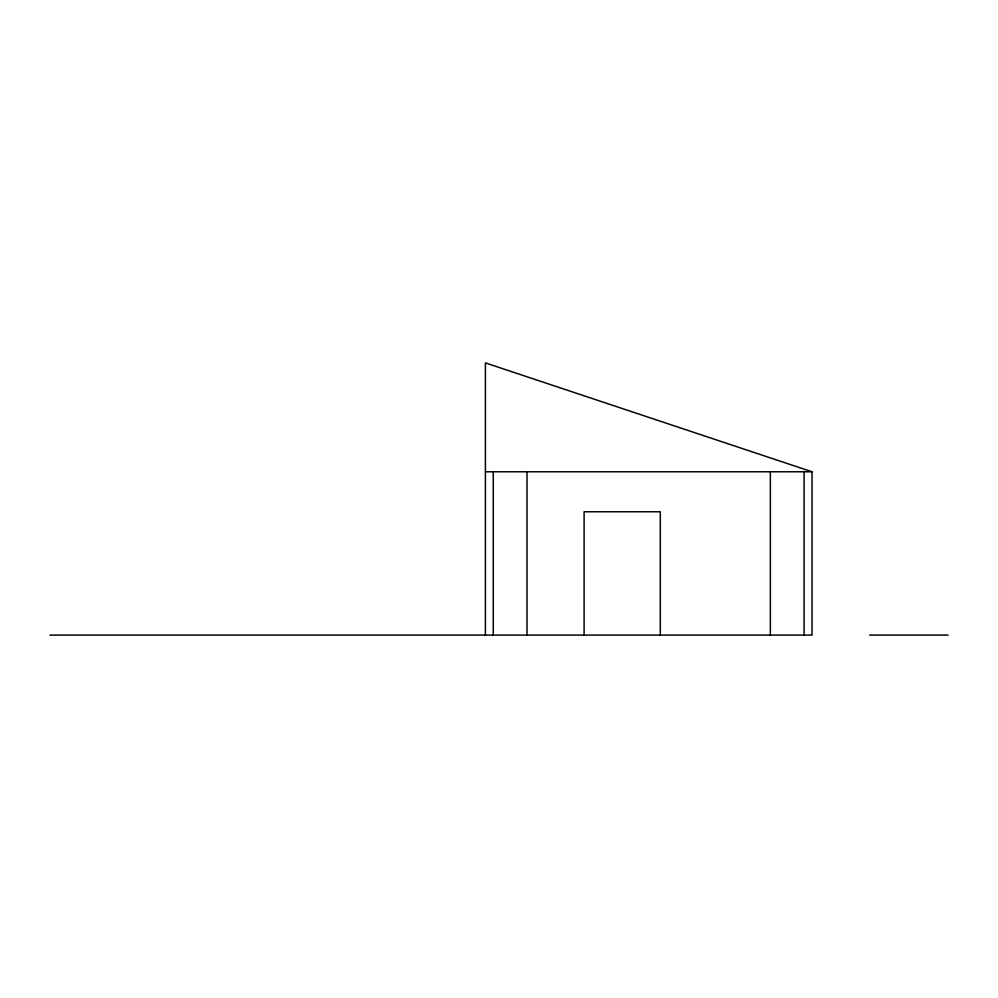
<?xml version="1.0" encoding="UTF-8"?>
<svg xmlns="http://www.w3.org/2000/svg" width="998" height="998" viewBox="0 0 998 998"><rect width="100%" height="100%" fill="white"/><g stroke="black" fill="none" stroke-linecap="round" stroke-linejoin="round"><path stroke-width="1.5" d="M485.402 471.78L812.023 471.78L812.023 635.09L49.9 635.09M869.67 635.09L948.1 635.09M812.023 471.78L485.402 362.91L485.402 635.09M804.114 471.78L804.114 635.09M770.356 471.78L770.356 635.09M660.302 635.09L660.302 511.774L584.092 511.774L584.092 635.09M527.019 471.78L527.019 635.09M493.274 471.78L493.274 635.09"/></g></svg>
